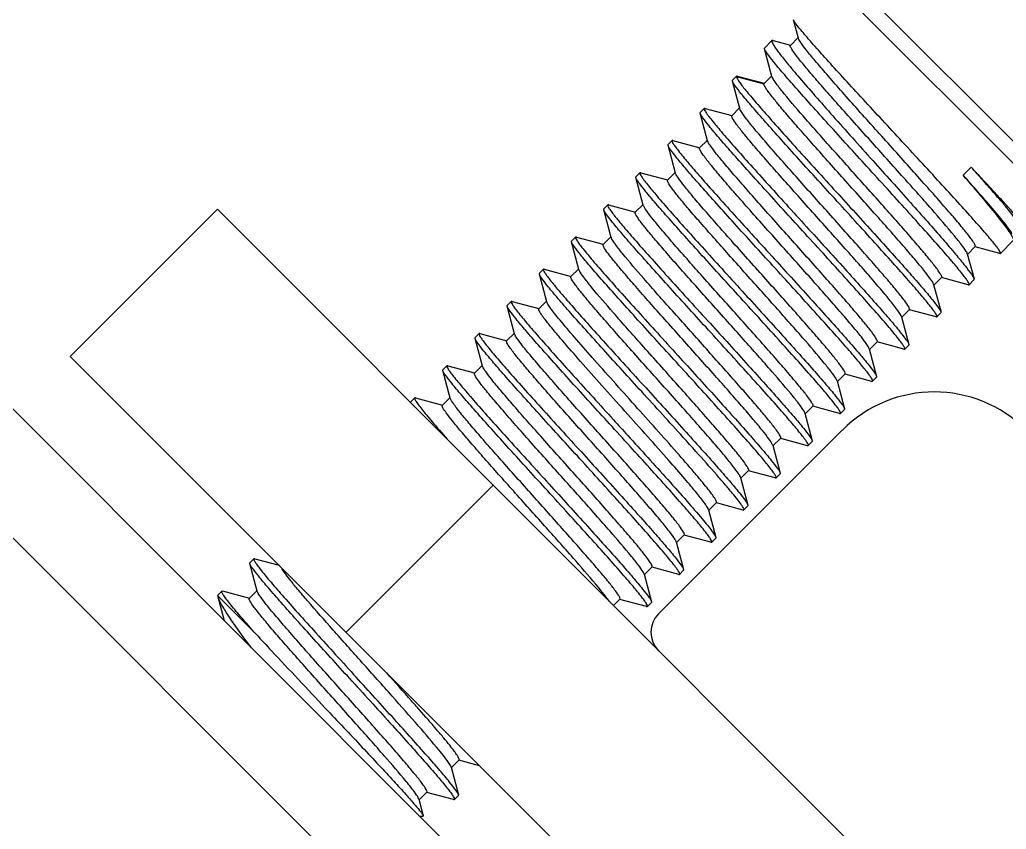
# Model space of a CAD drawing. Extents: x -427546 to -314919, y 698702 to 968782.
# Drawn here: x -418439.1 to -418245.1, y 894407.6 to 894566.8 of the extents above; entities that cross this region are included whole.
import ezdxf

# ---------------------------------------------------------------- set-up
doc = ezdxf.new("R2010")
doc.units = 0
doc.header["$LTSCALE"] = 1000
doc.header["$MEASUREMENT"] = 0
doc.layers.get('0').update_dxf_attribs({"linetype": 'CONTINUOUS'})

msp = doc.modelspace()

# ---------------------------------------------------------------- linework, layer by layer
for p, q in [((-418313.48, 894363.24), (-419924.27, 895974.04)), ((-418326.13, 894350.59), (-419936.92, 895961.39)), ((-418229.95, 894529.08), (-418281.36, 894580.49)), ((-418236.14, 894530.93), (-418279.5, 894574.3)), ((-418285.98, 894563.12), (-418286.96, 894566.76)), ((-418292.61, 894561.19), (-418291.16, 894562.65)), ((-418290.93, 894562.66), (-418291.16, 894562.65)), ((-418290.93, 894562.66), (-418287.53, 894561.76)), ((-418287.55, 894561.71), (-418286.01, 894563.24)), ((-418292.63, 894561.15), (-418292.61, 894561.19)), ((-418292.62, 894561.04), (-418292.63, 894561.15)), ((-418291.17, 894555.61), (-418292.62, 894561.04)), ((-418292.76, 894554.17), (-418291.17, 894555.75)), ((-418292.73, 894554.2), (-418291.2, 894555.74)), ((-418298.95, 894554.71), (-418298.94, 894554.87)), ((-418297.49, 894549.28), (-418298.95, 894554.71)), ((-418298.94, 894554.87), (-418298.18, 894555.63)), ((-418298.15, 894555.66), (-418298.17, 894555.62)), ((-418298.17, 894555.62), (-418292.76, 894554.17)), ((-418298, 894555.67), (-418298.15, 894555.66)), ((-418298, 894555.67), (-418292.72, 894554.26)), ((-418292.76, 894554.17), (-418292.73, 894554.2)), ((-418305.27, 894548.39), (-418305.26, 894548.54)), ((-418303.81, 894542.96), (-418305.27, 894548.39)), ((-418305.26, 894548.54), (-418304.47, 894549.33)), ((-418304.32, 894549.34), (-418304.47, 894549.33)), ((-418304.32, 894549.34), (-418299.04, 894547.94)), ((-418299.06, 894547.88), (-418297.53, 894549.41)), ((-418311.6, 894542.07), (-418311.59, 894542.22)), ((-418311.59, 894542.22), (-418310.8, 894543.01)), ((-418310.65, 894543.02), (-418310.8, 894543.01)), ((-418310.65, 894543.02), (-418305.37, 894541.61)), ((-418305.38, 894541.55), (-418303.85, 894543.09)), ((-418310.14, 894536.63), (-418311.6, 894542.07)), ((-418317.91, 894535.89), (-418317.12, 894536.68)), ((-418316.97, 894536.69), (-418317.12, 894536.68)), ((-418316.97, 894536.69), (-418311.69, 894535.29)), ((-418311.71, 894535.23), (-418310.17, 894536.76)), ((-418310.11, 894536.54), (-418310.14, 894536.63)), ((-418251.99, 894537.76), (-418253.57, 894536.18)), ((-418317.92, 894535.74), (-418317.91, 894535.89)), ((-418316.46, 894530.31), (-418317.92, 894535.74)), ((-418429.12, 894500.57), (-418400.21, 894529.49)), ((-418183.95, 894313.22), (-418400.21, 894529.49)), ((-418324.25, 894529.42), (-418324.24, 894529.57)), ((-418322.79, 894523.98), (-418324.25, 894529.42)), ((-418324.24, 894529.57), (-418323.45, 894530.36)), ((-418323.3, 894530.37), (-418323.45, 894530.36)), ((-418323.3, 894530.37), (-418318.02, 894528.96)), ((-418318.03, 894528.91), (-418316.5, 894530.44)), ((-418330.57, 894523.09), (-418330.56, 894523.24)), ((-418329.11, 894517.66), (-418330.57, 894523.09)), ((-418330.56, 894523.24), (-418329.77, 894524.03)), ((-418329.62, 894524.04), (-418329.77, 894524.03)), ((-418329.62, 894524.04), (-418324.34, 894522.64)), ((-418324.36, 894522.58), (-418322.82, 894524.11)), ((-418246.25, 894520.82), (-418243.73, 894523.34)), ((-418252.76, 894520.77), (-418251.44, 894515.8)), ((-418251.19, 894522.17), (-418252.73, 894520.64)), ((-418246.37, 894520.81), (-418251.21, 894522.11)), ((-418246.37, 894520.81), (-418246.25, 894520.82)), ((-418336.9, 894516.77), (-418336.88, 894516.92)), ((-418336.88, 894516.92), (-418336.1, 894517.71)), ((-418335.95, 894517.72), (-418336.1, 894517.71)), ((-418335.95, 894517.72), (-418330.67, 894516.31)), ((-418330.68, 894516.26), (-418329.15, 894517.79)), ((-418335.44, 894511.33), (-418336.9, 894516.77)), ((-418257.81, 894516.12), (-418259.35, 894514.59)), ((-418252.56, 894514.65), (-418257.83, 894516.06)), ((-418252.41, 894514.66), (-418251.45, 894515.61)), ((-418251.44, 894515.8), (-418251.45, 894515.61)), ((-418259.38, 894514.72), (-418257.93, 894509.28)), ((-418252.56, 894514.65), (-418252.41, 894514.66)), ((-418343.21, 894510.59), (-418342.42, 894511.38)), ((-418342.27, 894511.39), (-418342.42, 894511.38)), ((-418342.27, 894511.39), (-418336.99, 894509.99)), ((-418337.01, 894509.93), (-418335.47, 894511.47)), ((-418343.22, 894510.44), (-418343.21, 894510.59)), ((-418341.76, 894505.01), (-418343.22, 894510.44)), ((-418264.14, 894509.8), (-418265.67, 894508.26)), ((-418258.88, 894508.33), (-418264.15, 894509.74)), ((-418258.73, 894508.34), (-418257.94, 894509.12)), ((-418257.93, 894509.28), (-418257.94, 894509.12)), ((-418265.71, 894508.39), (-418264.26, 894502.95)), ((-418258.88, 894508.33), (-418258.73, 894508.34)), ((-418349.54, 894504.12), (-418349.53, 894504.27)), ((-418348.09, 894498.68), (-418349.54, 894504.12)), ((-418349.53, 894504.27), (-418348.75, 894505.06)), ((-418348.59, 894505.07), (-418348.75, 894505.06)), ((-418348.59, 894505.07), (-418343.31, 894503.66)), ((-418343.33, 894503.61), (-418341.8, 894505.14)), ((-418270.46, 894503.47), (-418272, 894501.94)), ((-418265.21, 894502), (-418270.48, 894503.42)), ((-418272.03, 894502.07), (-418270.58, 894496.63)), ((-418265.21, 894502), (-418265.06, 894502.01)), ((-418265.06, 894502.01), (-418264.27, 894502.8)), ((-418264.26, 894502.95), (-418264.27, 894502.8)), ((-418248.4, 894319.85), (-418429.12, 894500.57)), ((-418355.87, 894497.79), (-418355.86, 894497.95)), ((-418354.41, 894492.36), (-418355.87, 894497.79)), ((-418355.86, 894497.95), (-418355.07, 894498.73)), ((-418354.92, 894498.75), (-418355.07, 894498.73)), ((-418354.92, 894498.75), (-418349.64, 894497.34)), ((-418349.65, 894497.28), (-418348.12, 894498.82)), ((-418348.04, 894498.56), (-418348.09, 894498.68)), ((-418278.35, 894495.75), (-418276.91, 894490.3)), ((-418276.79, 894497.15), (-418278.32, 894495.61)), ((-418271.53, 894495.68), (-418276.8, 894497.09)), ((-418271.53, 894495.68), (-418271.38, 894495.69)), ((-418271.38, 894495.69), (-418270.59, 894496.48)), ((-418270.58, 894496.63), (-418270.59, 894496.48)), ((-418362.18, 894491.62), (-418361.39, 894492.41)), ((-418361.24, 894492.42), (-418361.39, 894492.41)), ((-418361.24, 894492.42), (-418355.96, 894491.02)), ((-418355.98, 894490.96), (-418354.45, 894492.49)), ((-418362.2, 894491.6), (-418362.18, 894491.62)), ((-418283.11, 894490.82), (-418284.64, 894489.29)), ((-418277.86, 894489.35), (-418283.13, 894490.77)), ((-418277.71, 894489.36), (-418276.92, 894490.15)), ((-418276.91, 894490.3), (-418276.92, 894490.15)), ((-418284.68, 894489.42), (-418283.23, 894483.98)), ((-418277.86, 894489.35), (-418277.71, 894489.36)), ((-418277.33, 894486.11), (-418313.47, 894449.97)), ((-418289.44, 894484.5), (-418290.97, 894482.97)), ((-418284.18, 894483.03), (-418289.45, 894484.44)), ((-418283.23, 894483.98), (-418283.24, 894483.83)), ((-418291, 894483.1), (-418289.55, 894477.65)), ((-418284.18, 894483.03), (-418284.03, 894483.04)), ((-418284.03, 894483.04), (-418283.24, 894483.83)), ((-418295.76, 894478.17), (-418297.29, 894476.64)), ((-418290.51, 894476.7), (-418295.78, 894478.12)), ((-418297.33, 894476.77), (-418297.37, 894476.88)), ((-418297.33, 894476.77), (-418295.88, 894471.33)), ((-418290.51, 894476.7), (-418290.35, 894476.71)), ((-418290.35, 894476.71), (-418289.57, 894477.5)), ((-418289.55, 894477.65), (-418289.57, 894477.5)), ((-418374.91, 894446.36), (-418346, 894475.28)), ((-418303.65, 894470.45), (-418302.2, 894465)), ((-418302.08, 894471.85), (-418303.62, 894470.32)), ((-418296.83, 894470.38), (-418302.1, 894471.79)), ((-418296.83, 894470.38), (-418296.68, 894470.39)), ((-418296.68, 894470.39), (-418295.89, 894471.18)), ((-418295.88, 894471.33), (-418295.89, 894471.18)), ((-418308.41, 894465.53), (-418309.94, 894463.99)), ((-418303.16, 894464.05), (-418308.42, 894465.47)), ((-418303, 894464.06), (-418302.21, 894464.85)), ((-418302.2, 894465), (-418302.21, 894464.85)), ((-418309.98, 894464.12), (-418308.53, 894458.68)), ((-418303.16, 894464.05), (-418303, 894464.06)), ((-418393.81, 894460), (-418393.02, 894460.79)), ((-418392.87, 894460.8), (-418393.02, 894460.79)), ((-418392.87, 894460.8), (-418388.07, 894459.52)), ((-418393.82, 894459.85), (-418393.81, 894460)), ((-418392.36, 894454.41), (-418393.82, 894459.85)), ((-418314.73, 894459.2), (-418316.27, 894457.67)), ((-418309.48, 894457.73), (-418314.75, 894459.14)), ((-418316.3, 894457.8), (-418314.85, 894452.35)), ((-418309.48, 894457.73), (-418309.33, 894457.74)), ((-418309.33, 894457.74), (-418308.54, 894458.53)), ((-418308.53, 894458.68), (-418308.54, 894458.53)), ((-418400.13, 894453.67), (-418400.14, 894453.52)), ((-418392.59, 894445.97), (-418400.14, 894453.52)), ((-418398.81, 894448.58), (-418400.14, 894453.52)), ((-418400.13, 894453.67), (-418399.34, 894454.46)), ((-418399.34, 894454.46), (-418399.19, 894454.47)), ((-418399.19, 894454.47), (-418393.91, 894453.07)), ((-418393.93, 894453.01), (-418392.39, 894454.55)), ((-418321.06, 894452.88), (-418322.33, 894451.6)), ((-418315.8, 894451.41), (-418321.07, 894452.82)), ((-418315.8, 894451.41), (-418315.65, 894451.42)), ((-418315.65, 894451.42), (-418314.86, 894452.2)), ((-418314.85, 894452.35), (-418314.86, 894452.2)), ((-418352.68, 894421.25), (-418354.21, 894419.72)), ((-418348.67, 894420.12), (-418352.7, 894421.2)), ((-418354.25, 894419.85), (-418352.8, 894414.41)), ((-418359.01, 894414.93), (-418360.54, 894413.4)), ((-418353.75, 894413.46), (-418359.02, 894414.87)), ((-418353.6, 894413.47), (-418352.81, 894414.26)), ((-418352.81, 894414.26), (-418352.8, 894414.41)), ((-418360.57, 894413.53), (-418359.71, 894410.3)), ((-418360.46, 894410.22), (-418359.75, 894410.22)), ((-418359.71, 894410.3), (-418359.75, 894410.22))]:
    msp.add_line(p, q)
for centre, radius, start, end in [((-418259.26, 894468.04), 25.55, 45, 135), ((-418309.85, 894446.35), 5.11, 135, 225)]:
    msp.add_arc(centre, radius, start, end)
for points, knots in [([(-418266.55, 894543.88), (-418269.11, 894546.65), (-418272.83, 894550.67), (-418277.57, 894555.82), (-418280.6, 894559.16), (-418283.12, 894561.98), (-418285.03, 894564.18), (-418286.21, 894565.59), (-418286.76, 894566.38), (-418286.93, 894566.65), (-418286.96, 894566.76)], [0, 0, 0, 0, 0.368142, 0.535897, 0.684709, 0.809342, 0.905414, 0.969598, 0.989056, 1, 1, 1, 1]), ([(-418291.16, 894562.65), (-418291.21, 894562.59), (-418291.16, 894562.31), (-418290.95, 894561.92), (-418290.54, 894561.27), (-418289.63, 894560.03), (-418288.02, 894558.01), (-418285.59, 894555.13), (-418282.57, 894551.66), (-418279.09, 894547.73), (-418275.3, 894543.49), (-418272.69, 894540.57), (-418271.35, 894539.08)], [0, 0, 0, 0, 0.007287, 0.022596, 0.046895, 0.080168, 0.172563, 0.296519, 0.44737, 0.619385, 0.805971, 1, 1, 1, 1]), ([(-418252.99, 894521.23), (-418253.24, 894521.67), (-418254.01, 894522.7), (-418256.24, 894525.48), (-418260.2, 894530.04), (-418265.86, 894536.39), (-418271.11, 894542.21), (-418275.36, 894546.96), (-418278.35, 894550.31), (-418281.05, 894553.36), (-418283.35, 894556.02), (-418285.21, 894558.23), (-418286.52, 894559.87), (-418287.28, 894560.95), (-418287.55, 894561.46), (-418287.59, 894561.67), (-418287.55, 894561.71)], [0, 0, 0, 0, 0.028348, 0.07231, 0.200737, 0.367922, 0.551326, 0.641466, 0.726551, 0.80379, 0.870677, 0.92508, 0.96531, 0.990227, 0.996843, 1, 1, 1, 1]), ([(-418251.19, 894522.17), (-418251.15, 894522.21), (-418251.2, 894522.45), (-418251.38, 894522.78), (-418251.72, 894523.32), (-418252.49, 894524.36), (-418253.84, 894526.05), (-418255.9, 894528.47), (-418258.44, 894531.39), (-418261.37, 894534.7), (-418264.57, 894538.28), (-418269.02, 894543.24), (-418273.43, 894548.13), (-418277.59, 894552.81), (-418280.27, 894555.87), (-418282.51, 894558.47), (-418284.24, 894560.54), (-418285.33, 894562.02), (-418285.89, 894562.8), (-418285.98, 894563.12)], [0, 0, 0, 0, 0.003461, 0.010825, 0.022535, 0.038573, 0.083113, 0.142879, 0.21566, 0.298761, 0.389116, 0.483412, 0.670116, 0.755815, 0.832283, 0.896851, 0.947308, 0.981997, 1, 1, 1, 1]), ([(-418272.51, 894537.93), (-418275.02, 894540.68), (-418278.68, 894544.69), (-418283.32, 894549.84), (-418286.31, 894553.19), (-418288.79, 894556.04), (-418290.71, 894558.29), (-418291.9, 894559.87), (-418292.54, 894560.71), (-418292.62, 894561.04)], [0, 0, 0, 0, 0.36438, 0.530796, 0.678891, 0.803581, 0.9006, 0.966696, 1, 1, 1, 1]), ([(-418278.83, 894531.6), (-418281.34, 894534.35), (-418285, 894538.36), (-418289.65, 894543.52), (-418292.64, 894546.87), (-418295.11, 894549.72), (-418297.03, 894551.96), (-418298.23, 894553.55), (-418298.86, 894554.39), (-418298.95, 894554.71)], [0, 0, 0, 0, 0.364381, 0.5308, 0.678899, 0.803591, 0.900607, 0.966701, 1, 1, 1, 1]), ([(-418298.17, 894555.62), (-418298.19, 894555.53), (-418298.06, 894555.26), (-418297.8, 894554.82), (-418297.33, 894554.17), (-418296.36, 894552.92), (-418294.69, 894550.92), (-418292.21, 894548.07), (-418289.18, 894544.66), (-418285.72, 894540.82), (-418281.96, 894536.68), (-418279.37, 894533.84), (-418278.05, 894532.39)], [0, 0, 0, 0, 0.00868, 0.025879, 0.051887, 0.086569, 0.180747, 0.305089, 0.45505, 0.625126, 0.809034, 1, 1, 1, 1]), ([(-418259.38, 894514.72), (-418259.46, 894515.03), (-418260.01, 894515.8), (-418261.06, 894517.24), (-418262.72, 894519.24), (-418264.86, 894521.75), (-418267.43, 894524.68), (-418271.39, 894529.16), (-418275.58, 894533.83), (-418279.81, 894538.55), (-418282.85, 894541.97), (-418285.63, 894545.12), (-418288.06, 894547.92), (-418290.04, 894550.26), (-418291.37, 894551.91), (-418292.13, 894552.94), (-418292.49, 894553.49), (-418292.7, 894553.86), (-418292.78, 894554.09), (-418292.76, 894554.17)], [0, 0, 0, 0, 0.018431, 0.053472, 0.104134, 0.168694, 0.244894, 0.330055, 0.515024, 0.608298, 0.697696, 0.780063, 0.852494, 0.912444, 0.95783, 0.974565, 0.987157, 0.995562, 1, 1, 1, 1]), ([(-418290.95, 894555.15), (-418290.97, 894555.19), (-418291.06, 894555.34), (-418291.14, 894555.49), (-418291.17, 894555.61)], [0, 0, 0, 0, 0.313787, 1, 1, 1, 1]), ([(-418257.81, 894516.12), (-418257.77, 894516.16), (-418257.8, 894516.37), (-418258.07, 894516.88), (-418258.8, 894517.93), (-418260.08, 894519.54), (-418261.88, 894521.7), (-418264.12, 894524.29), (-418266.72, 894527.26), (-418269.6, 894530.5), (-418273.68, 894535.06), (-418278.7, 894540.65), (-418284.09, 894546.73), (-418287.86, 894551.08), (-418289.98, 894553.74), (-418290.7, 894554.73), (-418290.95, 894555.15)], [0, 0, 0, 0, 0.003296, 0.010079, 0.03549, 0.076381, 0.131511, 0.19909, 0.276886, 0.362322, 0.452558, 0.635372, 0.801219, 0.928261, 0.971785, 1, 1, 1, 1]), ([(-418285.16, 894525.28), (-418287.67, 894528.03), (-418291.32, 894532.04), (-418295.97, 894537.19), (-418298.96, 894540.54), (-418301.44, 894543.39), (-418303.36, 894545.64), (-418304.55, 894547.23), (-418305.18, 894548.06), (-418305.27, 894548.39)], [0, 0, 0, 0, 0.364381, 0.530796, 0.678894, 0.80359, 0.900609, 0.966703, 1, 1, 1, 1]), ([(-418304.47, 894549.33), (-418304.52, 894549.28), (-418304.44, 894549.01), (-418304.22, 894548.65), (-418303.78, 894548.01), (-418302.85, 894546.81), (-418301.21, 894544.82), (-418298.74, 894541.98), (-418295.68, 894538.54), (-418292.18, 894534.65), (-418288.35, 894530.44), (-418285.72, 894527.54), (-418284.37, 894526.07)], [0, 0, 0, 0, 0.006599, 0.021626, 0.045784, 0.078991, 0.171388, 0.295465, 0.44652, 0.61879, 0.805664, 1, 1, 1, 1]), ([(-418264.14, 894509.8), (-418264.1, 894509.84), (-418264.13, 894510.06), (-418264.43, 894510.6), (-418265.23, 894511.74), (-418266.61, 894513.47), (-418268.55, 894515.78), (-418270.96, 894518.56), (-418273.74, 894521.71), (-418276.79, 894525.14), (-418281.05, 894529.91), (-418285.29, 894534.63), (-418289.3, 894539.16), (-418291.91, 894542.14), (-418294.09, 894544.69), (-418295.78, 894546.72), (-418296.85, 894548.18), (-418297.41, 894548.97), (-418297.49, 894549.28)], [0, 0, 0, 0, 0.003453, 0.010691, 0.037881, 0.081592, 0.14037, 0.212138, 0.294327, 0.383985, 0.477885, 0.664852, 0.751185, 0.82854, 0.894141, 0.945651, 0.981282, 1, 1, 1, 1]), ([(-418265.71, 894508.39), (-418265.79, 894508.71), (-418266.35, 894509.49), (-418267.42, 894510.95), (-418269.11, 894512.98), (-418271.28, 894515.54), (-418273.89, 894518.52), (-418277.91, 894523.05), (-418282.14, 894527.77), (-418286.4, 894532.53), (-418289.46, 894535.96), (-418292.24, 894539.12), (-418294.64, 894541.89), (-418296.58, 894544.2), (-418297.97, 894545.94), (-418298.77, 894547.07), (-418299.06, 894547.62), (-418299.1, 894547.84), (-418299.06, 894547.88)], [0, 0, 0, 0, 0.01868, 0.054278, 0.105764, 0.171349, 0.248695, 0.335028, 0.522011, 0.615926, 0.705601, 0.787809, 0.859594, 0.918387, 0.96211, 0.989307, 0.996546, 1, 1, 1, 1]), ([(-418310.8, 894543.01), (-418310.85, 894542.96), (-418310.76, 894542.69), (-418310.54, 894542.32), (-418310.11, 894541.69), (-418309.18, 894540.48), (-418307.53, 894538.5), (-418305.06, 894535.65), (-418302.01, 894532.21), (-418298.5, 894528.32), (-418294.68, 894524.11), (-418292.04, 894521.22), (-418290.7, 894519.74)], [0, 0, 0, 0, 0.006599, 0.021626, 0.045783, 0.07899, 0.171389, 0.295471, 0.446525, 0.618791, 0.805663, 1, 1, 1, 1]), ([(-418270.46, 894503.47), (-418270.42, 894503.51), (-418270.46, 894503.74), (-418270.75, 894504.28), (-418271.55, 894505.42), (-418272.94, 894507.15), (-418274.88, 894509.46), (-418277.28, 894512.23), (-418280.06, 894515.39), (-418283.11, 894518.81), (-418287.38, 894523.58), (-418291.61, 894528.3), (-418295.63, 894532.83), (-418298.23, 894535.81), (-418300.41, 894538.36), (-418302.1, 894540.4), (-418303.17, 894541.86), (-418303.73, 894542.64), (-418303.81, 894542.96)], [0, 0, 0, 0, 0.003453, 0.010691, 0.03788, 0.081592, 0.14037, 0.212137, 0.294327, 0.383985, 0.477885, 0.664851, 0.751185, 0.82854, 0.894141, 0.945652, 0.981282, 1, 1, 1, 1]), ([(-418246.25, 894520.82), (-418246.2, 894520.87), (-418246.3, 894521.13), (-418246.52, 894521.48), (-418246.97, 894522.11), (-418247.6, 894522.89), (-418248.42, 894523.89), (-418249.86, 894525.58), (-418252.08, 894528.08), (-418255.16, 894531.49), (-418258.69, 894535.36), (-418262.54, 894539.54), (-418265.2, 894542.42), (-418266.55, 894543.88)], [0, 0, 0, 0, 0.006287, 0.021187, 0.045277, 0.078448, 0.120429, 0.17084, 0.294962, 0.446101, 0.618491, 0.80551, 1, 1, 1, 1]), ([(-418291.48, 894518.95), (-418293.99, 894521.71), (-418297.65, 894525.72), (-418302.3, 894530.87), (-418305.29, 894534.22), (-418307.76, 894537.07), (-418309.68, 894539.32), (-418310.87, 894540.9), (-418311.51, 894541.74), (-418311.6, 894542.07)], [0, 0, 0, 0, 0.364389, 0.530808, 0.678904, 0.803593, 0.90061, 0.966703, 1, 1, 1, 1]), ([(-418272.03, 894502.07), (-418272.11, 894502.38), (-418272.67, 894503.17), (-418273.74, 894504.63), (-418275.43, 894506.66), (-418277.61, 894509.21), (-418280.21, 894512.19), (-418284.23, 894516.72), (-418288.46, 894521.44), (-418292.73, 894526.21), (-418295.78, 894529.64), (-418298.56, 894532.79), (-418300.97, 894535.57), (-418302.91, 894537.88), (-418304.29, 894539.61), (-418305.09, 894540.75), (-418305.39, 894541.29), (-418305.42, 894541.51), (-418305.38, 894541.55)], [0, 0, 0, 0, 0.01868, 0.054279, 0.105765, 0.171349, 0.248696, 0.335028, 0.522011, 0.615926, 0.705601, 0.787809, 0.859594, 0.918386, 0.962109, 0.989307, 0.996546, 1, 1, 1, 1]), ([(-418271.35, 894539.08), (-418268.87, 894536.33), (-418265.26, 894532.31), (-418260.67, 894527.14), (-418257.71, 894523.78), (-418255.26, 894520.91), (-418253.36, 894518.63), (-418252.16, 894517.01), (-418251.53, 894516.14), (-418251.44, 894515.8)], [0, 0, 0, 0, 0.362585, 0.528363, 0.676115, 0.800828, 0.898293, 0.965295, 1, 1, 1, 1]), ([(-418317.12, 894536.68), (-418317.17, 894536.63), (-418317.09, 894536.36), (-418316.87, 894536), (-418316.43, 894535.37), (-418315.5, 894534.16), (-418313.86, 894532.18), (-418311.39, 894529.33), (-418308.33, 894525.89), (-418304.82, 894522), (-418301, 894517.79), (-418298.36, 894514.89), (-418297.02, 894513.42)], [0, 0, 0, 0, 0.006598, 0.021624, 0.045781, 0.078987, 0.171384, 0.29546, 0.44651, 0.618781, 0.80566, 1, 1, 1, 1]), ([(-418276.79, 894497.15), (-418276.75, 894497.19), (-418276.78, 894497.41), (-418277.07, 894497.94), (-418277.85, 894499.06), (-418279.21, 894500.76), (-418281.11, 894503.03), (-418283.47, 894505.75), (-418286.2, 894508.86), (-418289.21, 894512.24), (-418293.43, 894516.95), (-418297.63, 894521.64), (-418301.64, 894526.15), (-418304.26, 894529.14), (-418306.48, 894531.73), (-418308.22, 894533.82), (-418309.38, 894535.35), (-418309.97, 894536.2), (-418310.11, 894536.54)], [0, 0, 0, 0, 0.003411, 0.010523, 0.037228, 0.080172, 0.137959, 0.208589, 0.289589, 0.378106, 0.47102, 0.656885, 0.743278, 0.821187, 0.887872, 0.941003, 0.97876, 1, 1, 1, 1]), ([(-418252.41, 894514.66), (-418252.36, 894514.71), (-418252.44, 894514.98), (-418252.66, 894515.34), (-418253.1, 894515.98), (-418254.03, 894517.19), (-418255.67, 894519.17), (-418258.14, 894522.02), (-418261.2, 894525.45), (-418264.71, 894529.35), (-418268.53, 894533.56), (-418271.17, 894536.45), (-418272.51, 894537.93)], [0, 0, 0, 0, 0.006599, 0.021626, 0.045784, 0.078991, 0.171388, 0.295465, 0.446519, 0.61879, 0.805664, 1, 1, 1, 1]), ([(-418241.31, 894525.75), (-418241.29, 894525.78), (-418241.34, 894525.9), (-418241.44, 894526.07), (-418241.65, 894526.36), (-418242.1, 894526.93), (-418242.9, 894527.88), (-418244.13, 894529.26), (-418245.69, 894530.99), (-418247.55, 894533.01), (-418249.69, 894535.3), (-418251.2, 894536.92), (-418251.99, 894537.76)], [0, 0, 0, 0, 0.005738, 0.019134, 0.040805, 0.070779, 0.155209, 0.27106, 0.416301, 0.588313, 0.78408, 1, 1, 1, 1]), ([(-418242.42, 894526.08), (-418242.34, 894526.16), (-418242.57, 894526.6), (-418242.94, 894527.19), (-418243.75, 894528.25), (-418244.83, 894529.59), (-418246.25, 894531.26), (-418248.65, 894534.02), (-418250.61, 894536.22), (-418251.99, 894537.76)], [0, 0, 0, 0, 0.021147, 0.073565, 0.158215, 0.273875, 0.418588, 0.589838, 1, 1, 1, 1]), ([(-418297.81, 894512.63), (-418300.32, 894515.38), (-418303.97, 894519.39), (-418308.62, 894524.54), (-418311.61, 894527.9), (-418314.09, 894530.74), (-418316.01, 894532.99), (-418317.2, 894534.58), (-418317.83, 894535.41), (-418317.92, 894535.74)], [0, 0, 0, 0, 0.364379, 0.530797, 0.678896, 0.80359, 0.900607, 0.966701, 1, 1, 1, 1]), ([(-418278.61, 894496.27), (-418278.87, 894496.7), (-418279.62, 894497.71), (-418281.77, 894500.39), (-418285.56, 894504.76), (-418290.95, 894510.85), (-418295.95, 894516.42), (-418300.01, 894520.96), (-418302.87, 894524.18), (-418305.46, 894527.13), (-418307.68, 894529.7), (-418309.46, 894531.84), (-418310.73, 894533.43), (-418311.45, 894534.48), (-418311.72, 894534.99), (-418311.75, 894535.19), (-418311.71, 894535.23)], [0, 0, 0, 0, 0.029221, 0.073567, 0.201629, 0.367682, 0.550054, 0.639909, 0.724906, 0.802249, 0.869396, 0.924152, 0.964754, 0.989983, 0.99672, 1, 1, 1, 1]), ([(-418243.99, 894524.66), (-418244.03, 894524.83), (-418244.3, 894525.27), (-418244.85, 894526.05), (-418245.7, 894527.13), (-418247.33, 894529.11), (-418249.99, 894532.17), (-418252.29, 894534.75), (-418253.57, 894536.18)], [0, 0, 0, 0, 0.036338, 0.100465, 0.191874, 0.309308, 0.615028, 1, 1, 1, 1]), ([(-418253.57, 894536.18), (-418252.26, 894534.66), (-418249.91, 894531.9), (-418246.89, 894528.23), (-418244.98, 894525.78), (-418244.05, 894524.35), (-418243.77, 894523.83), (-418243.71, 894523.62)], [0, 0, 0, 0, 0.376924, 0.679521, 0.890722, 0.958383, 1, 1, 1, 1]), ([(-418258.73, 894508.34), (-418258.68, 894508.38), (-418258.77, 894508.65), (-418258.99, 894509.02), (-418259.42, 894509.65), (-418260.35, 894510.86), (-418262, 894512.84), (-418264.47, 894515.69), (-418267.52, 894519.13), (-418271.03, 894523.02), (-418274.85, 894527.23), (-418277.49, 894530.13), (-418278.83, 894531.6)], [0, 0, 0, 0, 0.006598, 0.021625, 0.04578, 0.078987, 0.171384, 0.295461, 0.446512, 0.618782, 0.805661, 1, 1, 1, 1]), ([(-418278.05, 894532.39), (-418275.54, 894529.64), (-418271.88, 894525.63), (-418267.23, 894520.47), (-418264.24, 894517.12), (-418261.76, 894514.27), (-418259.85, 894512.02), (-418258.65, 894510.44), (-418258.02, 894509.6), (-418257.93, 894509.28)], [0, 0, 0, 0, 0.36446, 0.530907, 0.67902, 0.803709, 0.900704, 0.966759, 1, 1, 1, 1]), ([(-418304.13, 894506.3), (-418306.64, 894509.06), (-418310.3, 894513.07), (-418314.94, 894518.22), (-418317.93, 894521.57), (-418320.41, 894524.42), (-418322.33, 894526.67), (-418323.52, 894528.25), (-418324.16, 894529.09), (-418324.25, 894529.42)], [0, 0, 0, 0, 0.364384, 0.5308, 0.678898, 0.803592, 0.90061, 0.966703, 1, 1, 1, 1]), ([(-418323.45, 894530.36), (-418323.5, 894530.31), (-418323.41, 894530.04), (-418323.19, 894529.67), (-418322.76, 894529.04), (-418321.83, 894527.83), (-418320.18, 894525.85), (-418317.71, 894523), (-418314.66, 894519.57), (-418311.15, 894515.67), (-418307.33, 894511.46), (-418304.69, 894508.57), (-418303.34, 894507.09)], [0, 0, 0, 0, 0.006599, 0.021626, 0.045785, 0.078991, 0.171389, 0.295468, 0.446524, 0.618793, 0.805664, 1, 1, 1, 1]), ([(-418284.84, 894489.79), (-418285.07, 894490.19), (-418285.76, 894491.15), (-418287.83, 894493.76), (-418291.57, 894498.08), (-418296.96, 894504.17), (-418301.99, 894509.77), (-418306.11, 894514.38), (-418309.01, 894517.65), (-418311.65, 894520.64), (-418313.91, 894523.26), (-418315.73, 894525.44), (-418317.03, 894527.07), (-418317.77, 894528.14), (-418318.04, 894528.66), (-418318.07, 894528.87), (-418318.03, 894528.91)], [0, 0, 0, 0, 0.02672, 0.069018, 0.194536, 0.360069, 0.543539, 0.634344, 0.720433, 0.798907, 0.86713, 0.922821, 0.964145, 0.989828, 0.99668, 1, 1, 1, 1]), ([(-418283.11, 894490.82), (-418283.07, 894490.86), (-418283.1, 894491.08), (-418283.38, 894491.6), (-418284.15, 894492.7), (-418285.48, 894494.36), (-418287.34, 894496.59), (-418289.65, 894499.27), (-418292.34, 894502.32), (-418295.3, 894505.65), (-418299.47, 894510.31), (-418304.54, 894515.96), (-418309.3, 894521.33), (-418312.52, 894525.08), (-418314.32, 894527.22), (-418315.56, 894528.83), (-418316.2, 894529.73), (-418316.38, 894530.1)], [0, 0, 0, 0, 0.003368, 0.010354, 0.036572, 0.078742, 0.135528, 0.20501, 0.284805, 0.372166, 0.464077, 0.64881, 0.81371, 0.881483, 0.936251, 0.976167, 1, 1, 1, 1]), ([(-418265.06, 894502.01), (-418265.01, 894502.06), (-418265.09, 894502.33), (-418265.31, 894502.69), (-418265.75, 894503.33), (-418266.68, 894504.54), (-418268.32, 894506.52), (-418270.79, 894509.37), (-418273.85, 894512.8), (-418277.35, 894516.7), (-418281.18, 894520.91), (-418283.81, 894523.8), (-418285.16, 894525.28)], [0, 0, 0, 0, 0.006599, 0.021626, 0.045783, 0.078991, 0.17139, 0.295472, 0.446528, 0.618793, 0.805664, 1, 1, 1, 1]), ([(-418284.37, 894526.07), (-418281.86, 894523.31), (-418278.2, 894519.3), (-418273.56, 894514.15), (-418270.57, 894510.79), (-418268.09, 894507.94), (-418266.17, 894505.7), (-418264.98, 894504.11), (-418264.34, 894503.28), (-418264.26, 894502.95)], [0, 0, 0, 0, 0.364466, 0.530913, 0.679023, 0.803712, 0.900708, 0.966761, 1, 1, 1, 1]), ([(-418310.46, 894499.98), (-418312.97, 894502.73), (-418316.62, 894506.74), (-418321.27, 894511.9), (-418324.26, 894515.25), (-418326.74, 894518.1), (-418328.66, 894520.34), (-418329.85, 894521.93), (-418330.48, 894522.76), (-418330.57, 894523.09)], [0, 0, 0, 0, 0.364389, 0.530808, 0.678905, 0.803593, 0.900609, 0.966702, 1, 1, 1, 1]), ([(-418329.77, 894524.03), (-418329.82, 894523.98), (-418329.73, 894523.72), (-418329.52, 894523.35), (-418329.08, 894522.72), (-418328.15, 894521.51), (-418326.51, 894519.53), (-418324.04, 894516.68), (-418320.98, 894513.24), (-418317.47, 894509.35), (-418313.65, 894505.14), (-418311.01, 894502.24), (-418309.67, 894500.77)], [0, 0, 0, 0, 0.006599, 0.021626, 0.045782, 0.078989, 0.171387, 0.295468, 0.446521, 0.618788, 0.805663, 1, 1, 1, 1]), ([(-418322.63, 894523.64), (-418322.65, 894523.67), (-418322.71, 894523.78), (-418322.76, 894523.9), (-418322.79, 894523.98)], [0, 0, 0, 0, 0.304527, 1, 1, 1, 1]), ([(-418289.44, 894484.5), (-418289.4, 894484.54), (-418289.43, 894484.75), (-418289.7, 894485.26), (-418290.44, 894486.33), (-418291.74, 894487.97), (-418293.57, 894490.15), (-418295.84, 894492.78), (-418298.48, 894495.79), (-418301.39, 894499.06), (-418305.51, 894503.67), (-418310.55, 894509.29), (-418315.94, 894515.37), (-418319.67, 894519.68), (-418321.73, 894522.29), (-418322.42, 894523.24), (-418322.63, 894523.64)], [0, 0, 0, 0, 0.003326, 0.010193, 0.035938, 0.077359, 0.133176, 0.201544, 0.28017, 0.366406, 0.457339, 0.640956, 0.806417, 0.931592, 0.973615, 1, 1, 1, 1]), ([(-418291.1, 894483.33), (-418291.28, 894483.7), (-418291.93, 894484.61), (-418293.18, 894486.22), (-418294.98, 894488.37), (-418298.21, 894492.12), (-418302.97, 894497.49), (-418308.03, 894503.13), (-418312.2, 894507.79), (-418315.15, 894511.11), (-418317.83, 894514.16), (-418320.14, 894516.83), (-418322, 894519.05), (-418323.33, 894520.71), (-418324.09, 894521.8), (-418324.36, 894522.33), (-418324.4, 894522.54), (-418324.36, 894522.58)], [0, 0, 0, 0, 0.024173, 0.064372, 0.119353, 0.187267, 0.352243, 0.536827, 0.628608, 0.715817, 0.795456, 0.864788, 0.921444, 0.963514, 0.989667, 0.996638, 1, 1, 1, 1]), ([(-418252.76, 894520.77), (-418252.77, 894520.8), (-418252.83, 894520.96), (-418252.91, 894521.11), (-418252.99, 894521.23)], [0, 0, 0, 0, 0.186143, 1, 1, 1, 1]), ([(-418271.38, 894495.69), (-418271.33, 894495.74), (-418271.42, 894496), (-418271.64, 894496.37), (-418272.07, 894497), (-418273, 894498.21), (-418274.65, 894500.19), (-418277.12, 894503.04), (-418280.17, 894506.48), (-418283.68, 894510.37), (-418287.5, 894514.58), (-418290.14, 894517.48), (-418291.48, 894518.95)], [0, 0, 0, 0, 0.006597, 0.021623, 0.045779, 0.078985, 0.171381, 0.295456, 0.44651, 0.618782, 0.805661, 1, 1, 1, 1]), ([(-418290.7, 894519.74), (-418288.19, 894516.99), (-418284.53, 894512.98), (-418279.88, 894507.82), (-418276.89, 894504.47), (-418274.41, 894501.62), (-418272.49, 894499.37), (-418271.3, 894497.79), (-418270.67, 894496.95), (-418270.58, 894496.63)], [0, 0, 0, 0, 0.364457, 0.530899, 0.679012, 0.803706, 0.900705, 0.966759, 1, 1, 1, 1]), ([(-418336.1, 894517.71), (-418336.14, 894517.66), (-418336.06, 894517.39), (-418335.84, 894517.03), (-418335.41, 894516.39), (-418334.48, 894515.18), (-418332.83, 894513.2), (-418330.36, 894510.35), (-418327.31, 894506.92), (-418323.8, 894503.02), (-418319.98, 894498.81), (-418317.34, 894495.92), (-418315.99, 894494.44)], [0, 0, 0, 0, 0.006598, 0.021624, 0.045781, 0.078987, 0.171383, 0.295458, 0.446509, 0.61878, 0.80566, 1, 1, 1, 1]), ([(-418328.87, 894517.16), (-418328.9, 894517.21), (-418328.99, 894517.37), (-418329.08, 894517.54), (-418329.11, 894517.66)], [0, 0, 0, 0, 0.316982, 1, 1, 1, 1]), ([(-418295.76, 894478.17), (-418295.72, 894478.21), (-418295.75, 894478.42), (-418296.02, 894478.93), (-418296.74, 894479.98), (-418298.01, 894481.58), (-418299.8, 894483.72), (-418302.03, 894486.3), (-418304.62, 894489.25), (-418307.48, 894492.48), (-418311.55, 894497.03), (-418316.56, 894502.61), (-418321.95, 894508.69), (-418325.73, 894513.05), (-418327.87, 894515.73), (-418328.61, 894516.73), (-418328.87, 894517.16)], [0, 0, 0, 0, 0.003285, 0.010037, 0.035326, 0.076021, 0.1309, 0.198187, 0.275678, 0.360819, 0.450797, 0.633314, 0.7993, 0.92703, 0.971108, 1, 1, 1, 1]), ([(-418316.78, 894493.65), (-418319.29, 894496.41), (-418322.95, 894500.42), (-418327.59, 894505.57), (-418330.58, 894508.92), (-418333.06, 894511.77), (-418334.98, 894514.02), (-418336.17, 894515.6), (-418336.81, 894516.44), (-418336.9, 894516.77)], [0, 0, 0, 0, 0.364378, 0.530795, 0.678895, 0.803589, 0.900607, 0.966701, 1, 1, 1, 1]), ([(-418297.37, 894476.88), (-418297.51, 894477.23), (-418298.11, 894478.08), (-418299.28, 894479.62), (-418301.03, 894481.72), (-418304.22, 894485.44), (-418308.98, 894490.81), (-418314.07, 894496.49), (-418318.29, 894501.2), (-418321.29, 894504.57), (-418324.02, 894507.67), (-418326.37, 894510.39), (-418328.27, 894512.66), (-418329.62, 894514.35), (-418330.4, 894515.47), (-418330.69, 894516), (-418330.72, 894516.22), (-418330.68, 894516.26)], [0, 0, 0, 0, 0.021586, 0.059632, 0.112982, 0.179814, 0.344197, 0.529911, 0.622691, 0.711053, 0.791891, 0.862368, 0.92002, 0.96286, 0.9895, 0.996595, 1, 1, 1, 1]), ([(-418297.02, 894513.42), (-418294.51, 894510.66), (-418290.85, 894506.65), (-418286.21, 894501.5), (-418283.21, 894498.15), (-418280.74, 894495.3), (-418278.82, 894493.05), (-418277.63, 894491.47), (-418276.99, 894490.63), (-418276.91, 894490.3)], [0, 0, 0, 0, 0.364462, 0.53091, 0.679022, 0.803711, 0.900705, 0.966759, 1, 1, 1, 1]), ([(-418342.42, 894511.38), (-418342.47, 894511.34), (-418342.38, 894511.07), (-418342.16, 894510.7), (-418341.73, 894510.07), (-418340.8, 894508.86), (-418339.16, 894506.88), (-418336.68, 894504.03), (-418333.63, 894500.59), (-418330.12, 894496.7), (-418326.3, 894492.49), (-418323.66, 894489.59), (-418322.32, 894488.12)], [0, 0, 0, 0, 0.006599, 0.021626, 0.045784, 0.078991, 0.171389, 0.29547, 0.446525, 0.618793, 0.805664, 1, 1, 1, 1]), ([(-418309.87, 894481.7), (-418312.59, 894484.8), (-418316.78, 894489.48), (-418322.33, 894495.68), (-418326.33, 894500.16), (-418329.81, 894504.14), (-418332.28, 894507.03), (-418333.82, 894508.92), (-418334.62, 894509.96), (-418335.14, 894510.73), (-418335.39, 894511.16), (-418335.44, 894511.33)], [0, 0, 0, 0, 0.315652, 0.481067, 0.637651, 0.775532, 0.886036, 0.92879, 0.962295, 0.98609, 1, 1, 1, 1]), ([(-418277.71, 894489.36), (-418277.66, 894489.41), (-418277.74, 894489.68), (-418277.96, 894490.05), (-418278.39, 894490.68), (-418279.33, 894491.89), (-418280.97, 894493.87), (-418283.44, 894496.72), (-418286.5, 894500.15), (-418290, 894504.05), (-418293.83, 894508.26), (-418296.46, 894511.15), (-418297.81, 894512.63)], [0, 0, 0, 0, 0.006599, 0.021625, 0.045781, 0.078988, 0.171386, 0.295465, 0.446518, 0.618786, 0.805663, 1, 1, 1, 1]), ([(-418323.11, 894487.33), (-418325.62, 894490.08), (-418329.27, 894494.09), (-418333.92, 894499.25), (-418336.91, 894502.6), (-418339.39, 894505.45), (-418341.3, 894507.69), (-418342.5, 894509.28), (-418343.13, 894510.11), (-418343.22, 894510.44)], [0, 0, 0, 0, 0.364386, 0.530805, 0.678901, 0.803594, 0.900611, 0.966704, 1, 1, 1, 1]), ([(-418311.45, 894480.12), (-418312.82, 894481.68), (-418315.7, 894484.92), (-418320.09, 894489.82), (-418324.5, 894494.75), (-418328.6, 894499.36), (-418331.68, 894502.89), (-418333.76, 894505.33), (-418334.97, 894506.81), (-418335.91, 894507.99), (-418336.58, 894508.93), (-418336.91, 894509.46), (-418337.07, 894509.86), (-418337.01, 894509.93)], [0, 0, 0, 0, 0.158726, 0.329961, 0.501874, 0.662563, 0.800917, 0.858659, 0.907407, 0.946342, 0.974839, 0.992548, 1, 1, 1, 1]), ([(-418284.03, 894483.04), (-418283.98, 894483.09), (-418284.07, 894483.36), (-418284.29, 894483.72), (-418284.72, 894484.35), (-418285.65, 894485.56), (-418287.29, 894487.54), (-418289.77, 894490.39), (-418292.82, 894493.83), (-418296.33, 894497.72), (-418300.15, 894501.93), (-418302.79, 894504.83), (-418304.13, 894506.3)], [0, 0, 0, 0, 0.006599, 0.021626, 0.045784, 0.078991, 0.171389, 0.29547, 0.446525, 0.618793, 0.805664, 1, 1, 1, 1]), ([(-418303.34, 894507.09), (-418300.83, 894504.34), (-418297.18, 894500.33), (-418292.53, 894495.17), (-418289.54, 894491.82), (-418287.06, 894488.97), (-418285.14, 894486.73), (-418283.95, 894485.14), (-418283.32, 894484.31), (-418283.23, 894483.98)], [0, 0, 0, 0, 0.364464, 0.53091, 0.679021, 0.803712, 0.900709, 0.966761, 1, 1, 1, 1]), ([(-418329.43, 894481.01), (-418331.94, 894483.76), (-418335.6, 894487.77), (-418340.24, 894492.92), (-418343.23, 894496.27), (-418345.71, 894499.12), (-418347.63, 894501.37), (-418348.82, 894502.95), (-418349.46, 894503.79), (-418349.54, 894504.12)], [0, 0, 0, 0, 0.364384, 0.530804, 0.678902, 0.803592, 0.900607, 0.966702, 1, 1, 1, 1]), ([(-418348.75, 894505.06), (-418348.79, 894505.01), (-418348.71, 894504.74), (-418348.49, 894504.38), (-418348.06, 894503.74), (-418347.13, 894502.53), (-418345.48, 894500.55), (-418343.01, 894497.7), (-418339.96, 894494.27), (-418336.45, 894490.37), (-418332.62, 894486.16), (-418329.99, 894483.27), (-418328.64, 894481.79)], [0, 0, 0, 0, 0.006599, 0.021625, 0.045781, 0.078988, 0.171385, 0.295464, 0.446516, 0.618785, 0.805662, 1, 1, 1, 1]), ([(-418309.98, 894464.12), (-418310.06, 894464.43), (-418310.62, 894465.22), (-418311.69, 894466.68), (-418313.38, 894468.71), (-418315.55, 894471.26), (-418318.16, 894474.24), (-418322.18, 894478.77), (-418326.41, 894483.5), (-418330.68, 894488.26), (-418333.73, 894491.69), (-418336.51, 894494.85), (-418338.91, 894497.62), (-418340.85, 894499.93), (-418342.24, 894501.66), (-418343.04, 894502.8), (-418343.33, 894503.34), (-418343.37, 894503.57), (-418343.33, 894503.61)], [0, 0, 0, 0, 0.01868, 0.054279, 0.105765, 0.171349, 0.248696, 0.335028, 0.522011, 0.615926, 0.705601, 0.787808, 0.859593, 0.918386, 0.962109, 0.989307, 0.996546, 1, 1, 1, 1]), ([(-418308.41, 894465.53), (-418308.37, 894465.57), (-418308.4, 894465.79), (-418308.7, 894466.33), (-418309.5, 894467.47), (-418310.88, 894469.2), (-418312.82, 894471.51), (-418315.23, 894474.28), (-418318.01, 894477.44), (-418321.06, 894480.87), (-418325.33, 894485.63), (-418329.56, 894490.35), (-418333.57, 894494.88), (-418336.18, 894497.86), (-418338.36, 894500.42), (-418340.05, 894502.45), (-418341.12, 894503.91), (-418341.68, 894504.7), (-418341.76, 894505.01)], [0, 0, 0, 0, 0.003454, 0.01069, 0.03788, 0.081592, 0.14037, 0.212137, 0.294327, 0.383985, 0.477885, 0.664852, 0.751185, 0.82854, 0.894141, 0.945652, 0.981282, 1, 1, 1, 1]), ([(-418290.35, 894476.71), (-418290.31, 894476.76), (-418290.39, 894477.03), (-418290.61, 894477.4), (-418291.04, 894478.03), (-418291.97, 894479.24), (-418293.62, 894481.22), (-418296.09, 894484.07), (-418299.14, 894487.51), (-418302.65, 894491.4), (-418306.47, 894495.61), (-418309.11, 894498.5), (-418310.46, 894499.98)], [0, 0, 0, 0, 0.006598, 0.021624, 0.045781, 0.078987, 0.171383, 0.295458, 0.446509, 0.618781, 0.80566, 1, 1, 1, 1]), ([(-418309.67, 894500.77), (-418307.16, 894498.01), (-418303.5, 894494), (-418298.85, 894488.85), (-418295.86, 894485.5), (-418293.39, 894482.65), (-418291.47, 894480.4), (-418290.28, 894478.82), (-418289.64, 894477.98), (-418289.55, 894477.65)], [0, 0, 0, 0, 0.364457, 0.530901, 0.679015, 0.803708, 0.900705, 0.966759, 1, 1, 1, 1]), ([(-418335.76, 894474.68), (-418338.26, 894477.43), (-418341.92, 894481.44), (-418346.57, 894486.6), (-418349.56, 894489.95), (-418352.03, 894492.8), (-418353.95, 894495.04), (-418355.15, 894496.63), (-418355.78, 894497.47), (-418355.87, 894497.79)], [0, 0, 0, 0, 0.364379, 0.530793, 0.678892, 0.803588, 0.900607, 0.966702, 1, 1, 1, 1]), ([(-418355.07, 894498.73), (-418355.12, 894498.69), (-418355.03, 894498.42), (-418354.81, 894498.05), (-418354.38, 894497.42), (-418353.45, 894496.21), (-418351.8, 894494.23), (-418349.33, 894491.38), (-418346.28, 894487.94), (-418342.77, 894484.05), (-418338.95, 894479.84), (-418336.31, 894476.95), (-418334.97, 894475.47)], [0, 0, 0, 0, 0.006599, 0.021625, 0.045782, 0.078989, 0.171386, 0.295462, 0.446515, 0.618786, 0.805663, 1, 1, 1, 1]), ([(-418314.73, 894459.2), (-418314.69, 894459.24), (-418314.73, 894459.46), (-418315.01, 894459.99), (-418315.79, 894461.1), (-418317.14, 894462.79), (-418319.03, 894465.05), (-418321.38, 894467.76), (-418324.1, 894470.85), (-418327.09, 894474.22), (-418331.3, 894478.92), (-418336.39, 894484.6), (-418341.15, 894489.97), (-418344.35, 894493.7), (-418346.1, 894495.8), (-418347.29, 894497.35), (-418347.9, 894498.21), (-418348.04, 894498.56)], [0, 0, 0, 0, 0.003399, 0.010476, 0.037047, 0.079778, 0.13729, 0.207604, 0.288273, 0.376472, 0.469111, 0.654667, 0.819135, 0.88612, 0.939701, 0.978051, 1, 1, 1, 1]), ([(-418316.53, 894458.28), (-418316.78, 894458.7), (-418317.52, 894459.7), (-418319.65, 894462.36), (-418323.42, 894466.72), (-418328.81, 894472.8), (-418333.82, 894478.38), (-418337.9, 894482.94), (-418340.77, 894486.18), (-418343.37, 894489.14), (-418345.6, 894491.72), (-418347.39, 894493.87), (-418348.67, 894495.48), (-418349.4, 894496.53), (-418349.67, 894497.04), (-418349.69, 894497.24), (-418349.65, 894497.28)], [0, 0, 0, 0, 0.028545, 0.072339, 0.199717, 0.365632, 0.548301, 0.638412, 0.723703, 0.80135, 0.868787, 0.923795, 0.96459, 0.989941, 0.996709, 1, 1, 1, 1]), ([(-418278.35, 894495.75), (-418278.36, 894495.78), (-418278.43, 894495.96), (-418278.53, 894496.13), (-418278.61, 894496.27)], [0, 0, 0, 0, 0.182637, 1, 1, 1, 1]), ([(-418306.12, 894481.9), (-418306.94, 894482.82), (-418310.49, 894486.75), (-418314.05, 894490.66), (-418316.78, 894493.65)], [0, 0, 0, 0, 0.233463, 1, 1, 1, 1]), ([(-418315.99, 894494.44), (-418313.48, 894491.69), (-418309.83, 894487.68), (-418305.18, 894482.52), (-418302.19, 894479.17), (-418299.71, 894476.32), (-418297.79, 894474.08), (-418296.6, 894472.49), (-418295.97, 894471.66), (-418295.88, 894471.33)], [0, 0, 0, 0, 0.364467, 0.530914, 0.679025, 0.803711, 0.900706, 0.96676, 1, 1, 1, 1]), ([(-418361.39, 894492.41), (-418361.45, 894492.35), (-418361.33, 894492.03), (-418361.06, 894491.61), (-418360.52, 894490.85), (-418359.77, 894489.89), (-418358.78, 894488.69), (-418357.06, 894486.66), (-418355.65, 894485.05), (-418354.64, 894483.91)], [0, 0, 0, 0, 0.021666, 0.072748, 0.15515, 0.268368, 0.411224, 0.582145, 1, 1, 1, 1]), ([(-418321.06, 894452.88), (-418321.02, 894452.92), (-418321.05, 894453.13), (-418321.33, 894453.65), (-418322.09, 894454.74), (-418323.41, 894456.4), (-418325.26, 894458.61), (-418327.56, 894461.28), (-418330.24, 894464.32), (-418333.18, 894467.63), (-418337.34, 894472.28), (-418342.4, 894477.92), (-418347.16, 894483.29), (-418350.39, 894487.04), (-418352.2, 894489.2), (-418353.47, 894490.82), (-418354.12, 894491.74), (-418354.31, 894492.11)], [0, 0, 0, 0, 0.003356, 0.01031, 0.036397, 0.078361, 0.13488, 0.204056, 0.283529, 0.37058, 0.462223, 0.64665, 0.811707, 0.879769, 0.934974, 0.975469, 1, 1, 1, 1]), ([(-418323.18, 894452.46), (-418323.99, 894453.63), (-418326.35, 894456.46), (-418330.6, 894461.39), (-418336.01, 894467.45), (-418340.91, 894472.91), (-418344.85, 894477.32), (-418347.59, 894480.41), (-418350.06, 894483.23), (-418352.17, 894485.69), (-418353.86, 894487.72), (-418355.06, 894489.25), (-418355.74, 894490.24), (-418355.99, 894490.73), (-418356.02, 894490.92), (-418355.98, 894490.96)], [0, 0, 0, 0, 0.084185, 0.218091, 0.385276, 0.565061, 0.652706, 0.735182, 0.809919, 0.874592, 0.927202, 0.966148, 0.990336, 0.996808, 1, 1, 1, 1]), ([(-418284.68, 894489.42), (-418284.69, 894489.45), (-418284.73, 894489.57), (-418284.79, 894489.69), (-418284.84, 894489.79)], [0, 0, 0, 0, 0.194567, 1, 1, 1, 1]), ([(-418322.32, 894488.12), (-418321.38, 894487.09), (-418317.82, 894483.18), (-418314.26, 894479.27), (-418311.65, 894476.36)], [0, 0, 0, 0, 0.261902, 1, 1, 1, 1]), ([(-418303, 894464.06), (-418302.96, 894464.11), (-418303.04, 894464.38), (-418303.26, 894464.75), (-418303.69, 894465.38), (-418304.62, 894466.59), (-418306.27, 894468.57), (-418308.74, 894471.42), (-418311.79, 894474.86), (-418315.3, 894478.75), (-418319.12, 894482.96), (-418321.76, 894485.85), (-418323.11, 894487.33)], [0, 0, 0, 0, 0.006599, 0.021626, 0.045785, 0.078992, 0.171389, 0.295468, 0.446523, 0.618793, 0.805664, 1, 1, 1, 1]), ([(-418309.33, 894457.74), (-418309.28, 894457.79), (-418309.37, 894458.06), (-418309.58, 894458.42), (-418310.02, 894459.06), (-418310.95, 894460.26), (-418312.59, 894462.25), (-418315.06, 894465.09), (-418318.12, 894468.53), (-418321.63, 894472.43), (-418325.45, 894476.64), (-418328.09, 894479.53), (-418329.43, 894481.01)], [0, 0, 0, 0, 0.006598, 0.021624, 0.045781, 0.078987, 0.171384, 0.295459, 0.44651, 0.618781, 0.80566, 1, 1, 1, 1]), ([(-418328.64, 894481.79), (-418326.13, 894479.04), (-418322.48, 894475.03), (-418317.83, 894469.87), (-418314.84, 894466.52), (-418312.36, 894463.67), (-418310.44, 894461.43), (-418309.25, 894459.84), (-418308.62, 894459.01), (-418308.53, 894458.68)], [0, 0, 0, 0, 0.364457, 0.530904, 0.679017, 0.803709, 0.900704, 0.966759, 1, 1, 1, 1]), ([(-418303.65, 894470.45), (-418303.69, 894470.6), (-418303.91, 894470.99), (-418304.64, 894472.07), (-418306.14, 894473.95), (-418308.53, 894476.79), (-418310.4, 894478.93), (-418311.45, 894480.12)], [0, 0, 0, 0, 0.039274, 0.105078, 0.314338, 0.617974, 1, 1, 1, 1]), ([(-418302.08, 894471.85), (-418302.02, 894471.92), (-418302.16, 894472.3), (-418302.48, 894472.8), (-418303.11, 894473.7), (-418303.99, 894474.82), (-418305.14, 894476.22), (-418307.11, 894478.55), (-418308.72, 894480.4), (-418309.87, 894481.7)], [0, 0, 0, 0, 0.022218, 0.074532, 0.158649, 0.273649, 0.417805, 0.588812, 1, 1, 1, 1]), ([(-418296.68, 894470.39), (-418296.61, 894470.46), (-418296.83, 894470.9), (-418297.19, 894471.47), (-418297.98, 894472.51), (-418299.05, 894473.82), (-418300.44, 894475.46), (-418302.81, 894478.2), (-418304.75, 894480.37), (-418306.12, 894481.9)], [0, 0, 0, 0, 0.020875, 0.072778, 0.156805, 0.27192, 0.416355, 0.587757, 1, 1, 1, 1]), ([(-418311.65, 894476.36), (-418310.38, 894474.94), (-418308.11, 894472.39), (-418305.49, 894469.37), (-418303.88, 894467.42), (-418303.05, 894466.37), (-418302.51, 894465.6), (-418302.25, 894465.18), (-418302.2, 894465)], [0, 0, 0, 0, 0.386955, 0.692705, 0.809684, 0.900509, 0.964067, 1, 1, 1, 1]), ([(-418315.65, 894451.42), (-418315.6, 894451.46), (-418315.69, 894451.73), (-418315.91, 894452.1), (-418316.34, 894452.73), (-418317.27, 894453.94), (-418318.92, 894455.92), (-418321.39, 894458.77), (-418324.44, 894462.21), (-418327.95, 894466.1), (-418331.77, 894470.31), (-418334.41, 894473.21), (-418335.76, 894474.68)], [0, 0, 0, 0, 0.006599, 0.021626, 0.045783, 0.07899, 0.171389, 0.295471, 0.446525, 0.61879, 0.805663, 1, 1, 1, 1]), ([(-418334.97, 894475.47), (-418332.46, 894472.72), (-418328.8, 894468.7), (-418324.15, 894463.55), (-418321.16, 894460.2), (-418318.68, 894457.35), (-418316.77, 894455.1), (-418315.57, 894453.52), (-418314.94, 894452.68), (-418314.85, 894452.35)], [0, 0, 0, 0, 0.364467, 0.530914, 0.679024, 0.803711, 0.900707, 0.96676, 1, 1, 1, 1]), ([(-418393.02, 894460.79), (-418393.06, 894460.74), (-418392.98, 894460.47), (-418392.76, 894460.1), (-418392.33, 894459.47), (-418391.4, 894458.26), (-418389.75, 894456.28), (-418387.28, 894453.43), (-418384.23, 894450), (-418380.72, 894446.1), (-418376.9, 894441.89), (-418374.26, 894439), (-418372.91, 894437.52)], [0, 0, 0, 0, 0.006599, 0.021626, 0.045784, 0.078991, 0.171389, 0.295469, 0.446524, 0.618793, 0.805664, 1, 1, 1, 1]), ([(-418373.7, 894436.73), (-418376.21, 894439.49), (-418379.87, 894443.5), (-418384.51, 894448.65), (-418387.5, 894452), (-418389.98, 894454.85), (-418391.9, 894457.1), (-418393.09, 894458.68), (-418393.73, 894459.52), (-418393.82, 894459.85)], [0, 0, 0, 0, 0.364385, 0.530801, 0.678898, 0.803593, 0.900611, 0.966703, 1, 1, 1, 1]), ([(-418354.52, 894420.39), (-418355.13, 894421.4), (-418357.18, 894423.88), (-418360.96, 894428.33), (-418366.02, 894434.02), (-418371.68, 894440.34), (-418377.24, 894446.56), (-418381.49, 894451.37), (-418384.3, 894454.67), (-418385.84, 894456.53), (-418386.89, 894457.92), (-418387.42, 894458.69), (-418387.56, 894459.01)], [0, 0, 0, 0, 0.069491, 0.189091, 0.344864, 0.518441, 0.689316, 0.837304, 0.897101, 0.944984, 0.979576, 1, 1, 1, 1]), ([(-418316.3, 894457.8), (-418316.31, 894457.83), (-418316.37, 894458), (-418316.46, 894458.15), (-418316.53, 894458.28)], [0, 0, 0, 0, 0.185678, 1, 1, 1, 1]), ([(-418393.52, 894443.29), (-418394.39, 894444.44), (-418395.94, 894446.56), (-418397.95, 894449.44), (-418399.33, 894451.67), (-418399.99, 894452.97), (-418400.14, 894453.52)], [0, 0, 0, 0, 0.35475, 0.644699, 0.861172, 1, 1, 1, 1]), ([(-418392.59, 894445.97), (-418393.6, 894447.11), (-418395.01, 894448.72), (-418396.73, 894450.74), (-418397.72, 894451.95), (-418398.47, 894452.9), (-418399.01, 894453.66), (-418399.27, 894454.09), (-418399.4, 894454.41), (-418399.34, 894454.46)], [0, 0, 0, 0, 0.417873, 0.588778, 0.731623, 0.84485, 0.927253, 0.978335, 1, 1, 1, 1]), ([(-418360.82, 894414.04), (-418361.08, 894414.46), (-418361.82, 894415.47), (-418363.97, 894418.15), (-418367.75, 894422.51), (-418373.15, 894428.6), (-418378.15, 894434.17), (-418382.21, 894438.72), (-418385.08, 894441.94), (-418387.67, 894444.89), (-418389.89, 894447.47), (-418391.67, 894449.61), (-418392.95, 894451.21), (-418393.67, 894452.26), (-418393.94, 894452.77), (-418393.97, 894452.97), (-418393.93, 894453.01)], [0, 0, 0, 0, 0.029015, 0.073193, 0.201046, 0.367057, 0.54952, 0.639452, 0.72454, 0.801975, 0.869211, 0.924044, 0.964704, 0.989971, 0.996717, 1, 1, 1, 1]), ([(-418359.01, 894414.93), (-418358.96, 894414.97), (-418359, 894415.19), (-418359.29, 894415.74), (-418360.09, 894416.87), (-418361.48, 894418.6), (-418363.42, 894420.91), (-418365.82, 894423.69), (-418368.6, 894426.84), (-418371.66, 894430.27), (-418375.92, 894435.04), (-418380.15, 894439.76), (-418384.17, 894444.29), (-418386.78, 894447.27), (-418388.95, 894449.82), (-418390.64, 894451.86), (-418391.72, 894453.31), (-418392.27, 894454.1), (-418392.36, 894454.41)], [0, 0, 0, 0, 0.003453, 0.010691, 0.037881, 0.081592, 0.14037, 0.212138, 0.294327, 0.383985, 0.477885, 0.664851, 0.751185, 0.82854, 0.894141, 0.945652, 0.981282, 1, 1, 1, 1]), ([(-418392.59, 894445.97), (-418391.58, 894444.88), (-418387.06, 894440.03), (-418382.51, 894435.21), (-418378.98, 894431.46)], [0, 0, 0, 0, 0.223731, 1, 1, 1, 1]), ([(-418352.8, 894414.41), (-418352.89, 894414.74), (-418353.52, 894415.57), (-418354.71, 894417.16), (-418356.63, 894419.4), (-418359.11, 894422.25), (-418362.1, 894425.6), (-418366.75, 894430.76), (-418370.4, 894434.77), (-418372.91, 894437.52)], [0, 0, 0, 0, 0.033241, 0.099295, 0.196291, 0.32098, 0.469094, 0.635539, 1, 1, 1, 1]), ([(-418360.51, 894431.15), (-418361.01, 894431.72), (-418363.13, 894434.13), (-418365.27, 894436.53), (-418366.91, 894438.36)], [0, 0, 0, 0, 0.235512, 1, 1, 1, 1]), ([(-418373.7, 894436.73), (-418372.36, 894435.26), (-418369.72, 894432.36), (-418365.9, 894428.15), (-418362.39, 894424.26), (-418359.34, 894420.82), (-418356.86, 894417.98), (-418355.22, 894415.99), (-418354.29, 894414.79), (-418353.86, 894414.15), (-418353.64, 894413.79), (-418353.55, 894413.52), (-418353.6, 894413.47)], [0, 0, 0, 0, 0.194338, 0.381212, 0.553481, 0.704536, 0.828613, 0.92101, 0.954219, 0.978374, 0.993402, 1, 1, 1, 1]), ([(-418378.98, 894431.46), (-418376.55, 894428.88), (-418373.03, 894425.14), (-418368.55, 894420.35), (-418365.69, 894417.25), (-418363.31, 894414.65), (-418361.52, 894412.63), (-418360.41, 894411.33), (-418359.9, 894410.63), (-418359.74, 894410.39), (-418359.71, 894410.3)], [0, 0, 0, 0, 0.37043, 0.538559, 0.687482, 0.812003, 0.90768, 0.97105, 0.98988, 1, 1, 1, 1]), ([(-418352.68, 894421.25), (-418352.61, 894421.32), (-418352.76, 894421.7), (-418353.07, 894422.21), (-418353.71, 894423.11), (-418354.6, 894424.24), (-418355.76, 894425.65), (-418357.74, 894427.99), (-418359.36, 894429.85), (-418360.51, 894431.15)], [0, 0, 0, 0, 0.022206, 0.074532, 0.158683, 0.27372, 0.417905, 0.588944, 1, 1, 1, 1]), ([(-418354.25, 894419.85), (-418354.26, 894419.89), (-418354.33, 894420.08), (-418354.43, 894420.25), (-418354.52, 894420.39)], [0, 0, 0, 0, 0.181527, 1, 1, 1, 1]), ([(-418360.57, 894413.53), (-418360.58, 894413.56), (-418360.65, 894413.74), (-418360.74, 894413.91), (-418360.82, 894414.04)], [0, 0, 0, 0, 0.183551, 1, 1, 1, 1]), ([(-418353.6, 894413.47), (-418353.61, 894413.45), (-418353.67, 894413.44), (-418353.72, 894413.45), (-418353.75, 894413.46)], [0, 0, 0, 0, 0.398964, 1, 1, 1, 1])]:
    msp.add_open_spline(points, degree=3, knots=knots)
for points in [[(-418316.38, 894530.1), (-418316.41, 894530.16), (-418316.44, 894530.23), (-418316.46, 894530.31)], [(-418354.31, 894492.11), (-418354.35, 894492.19), (-418354.39, 894492.27), (-418354.41, 894492.36)], [(-418291, 894483.1), (-418291.03, 894483.18), (-418291.06, 894483.25), (-418291.1, 894483.33)]]:
    msp.add_open_spline(points, degree=3)

doc.saveas('drawing.dxf')
